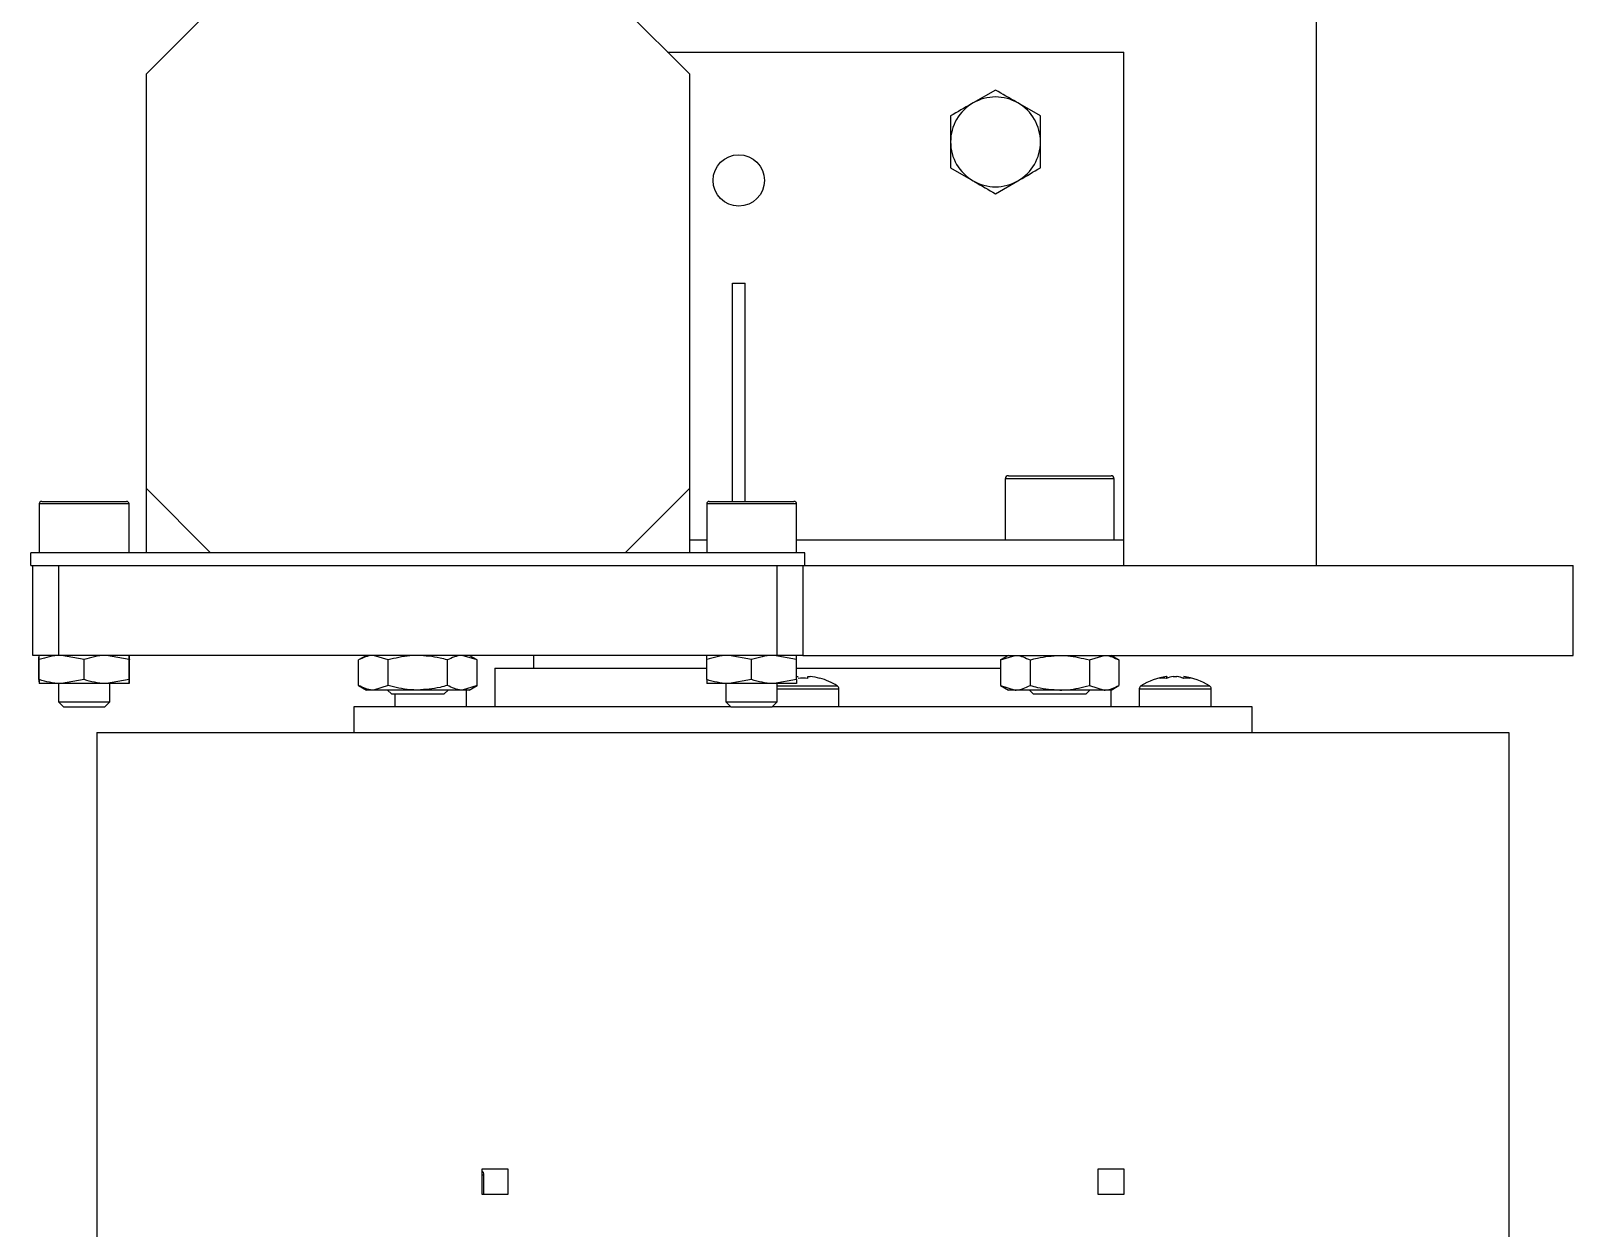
# Model space of a CAD drawing. Header units: millimetres. Extents: x -213 to 452, y 0 to 414.
# Drawn here: x 65.28 to 95.32, y 208.81 to 232.13 of the extents above; entities that cross this region are included whole.
import ezdxf

# ---------------------------------------------------------------- set-up
doc = ezdxf.new("R2010")
doc.units = ezdxf.units.MM

msp = doc.modelspace()

# ---------------------------------------------------------------- linework, layer by layer
at = {"color": 7, "linetype": 'Continuous', "lineweight": 25}
for p, q in [((90.3171, 221.7164), (90.3171, 239.9664)), ((67.5296, 231.2914), (68.7796, 232.5414)), ((76.8546, 232.5414), (78.1046, 231.2914)), ((77.6796, 231.7164), (86.5671, 231.7164)), ((86.5671, 222.2164), (86.5671, 231.7164)), ((67.5296, 223.2164), (67.5296, 231.2914)), ((78.1046, 231.2914), (78.1046, 223.2164)), ((84.0671, 230.9768), (83.6296, 230.7242)), ((84.9421, 230.4716), (84.5046, 230.7242)), ((83.1921, 229.4613), (83.6296, 229.2087)), ((84.0671, 228.9561), (84.5046, 229.2087)), ((78.9421, 222.9664), (78.9421, 227.2164)), ((78.9421, 227.2164), (79.1921, 227.2164)), ((79.1921, 222.9664), (79.1921, 227.2164)), ((68.7796, 221.9664), (67.5296, 223.2164)), ((67.5296, 221.9664), (67.5296, 223.2164)), ((78.1046, 223.2164), (76.8546, 221.9664)), ((78.1046, 223.2164), (78.1046, 221.9664)), ((84.2546, 223.4039), (84.2546, 222.2164)), ((84.3171, 223.4664), (86.3171, 223.4664)), ((86.3796, 222.2164), (86.3796, 223.4039)), ((65.4421, 222.9164), (65.4421, 221.9664)), ((65.4921, 222.9664), (66.3171, 222.9664)), ((66.3171, 222.9664), (67.1421, 222.9664)), ((67.1921, 221.9664), (67.1921, 222.9164)), ((78.4421, 222.9164), (78.4421, 221.9664)), ((78.4921, 222.9664), (79.3171, 222.9664)), ((79.3171, 222.9664), (80.1421, 222.9664)), ((80.1921, 221.9664), (80.1921, 222.9164)), ((78.1046, 222.2164), (78.4421, 222.2164)), ((80.1921, 222.2164), (86.5671, 222.2164)), ((86.5671, 221.7164), (86.5671, 222.2164)), ((65.2796, 221.7164), (65.2796, 221.9664)), ((68.7796, 221.9664), (65.2796, 221.9664)), ((65.2796, 221.7164), (65.3171, 221.7164)), ((65.3171, 219.9664), (65.3171, 221.7164)), ((65.3171, 221.7164), (65.8171, 221.7164)), ((65.8171, 221.7164), (65.8171, 219.9664)), ((65.8171, 221.7164), (79.8171, 221.7164)), ((76.8546, 221.9664), (68.7796, 221.9664)), ((80.3546, 221.9664), (76.8546, 221.9664)), ((79.8171, 219.9664), (79.8171, 221.7164)), ((79.8171, 221.7164), (80.3171, 221.7164)), ((80.3171, 221.7164), (80.3546, 221.7164)), ((80.3171, 221.7164), (80.3171, 219.9664)), ((80.3171, 221.7164), (95.3171, 221.7164)), ((80.3546, 221.7164), (80.3546, 221.9664)), ((95.3171, 219.9664), (95.3171, 221.7164)), ((65.8171, 219.9664), (65.3171, 219.9664)), ((65.4356, 219.4946), (65.4356, 219.8883)), ((65.4421, 219.4946), (65.4421, 219.8883)), ((79.8171, 219.9664), (65.8171, 219.9664)), ((66.3171, 219.8883), (65.8796, 219.9664)), ((66.3171, 219.4946), (66.3171, 219.8883)), ((67.1921, 219.8883), (66.7546, 219.9664)), ((67.1921, 219.4946), (67.1921, 219.8883)), ((67.1985, 219.4946), (67.1985, 219.8883)), ((71.8171, 219.9664), (71.6624, 219.8771)), ((71.6624, 219.3808), (71.6624, 219.8771)), ((72.2397, 219.8771), (71.9511, 219.9664)), ((72.2397, 219.3808), (72.2397, 219.8771)), ((73.3944, 219.3808), (73.3944, 219.8771)), ((73.9718, 219.8771), (73.6831, 219.9664)), ((73.9718, 219.8771), (73.8171, 219.9664)), ((73.9718, 219.3808), (73.9718, 219.8771)), ((75.0671, 219.9664), (75.0671, 219.7164)), ((78.4421, 219.4946), (78.4421, 219.8883)), ((79.3171, 219.8883), (78.8796, 219.9664)), ((79.3171, 219.4946), (79.3171, 219.8883)), ((80.1921, 219.8883), (79.7546, 219.9664)), ((80.3171, 219.9664), (79.8171, 219.9664)), ((80.1921, 219.4946), (80.1921, 219.8883)), ((80.3171, 219.9664), (95.3171, 219.9664)), ((84.3171, 219.9664), (84.1624, 219.8771)), ((84.1624, 219.8771), (84.4511, 219.9664)), ((84.1624, 219.8771), (84.1624, 219.3808)), ((84.7397, 219.8771), (84.7397, 219.3808)), ((85.8944, 219.8771), (86.1831, 219.9664)), ((85.8944, 219.8771), (85.8944, 219.3808)), ((86.4718, 219.8771), (86.3171, 219.9664)), ((86.4718, 219.8771), (86.4718, 219.3808)), ((74.3171, 219.7164), (74.3171, 218.9664)), ((74.3171, 219.7164), (78.4421, 219.7164)), ((80.1921, 219.7164), (84.1624, 219.7164)), ((65.8796, 219.4164), (65.4421, 219.4164)), ((65.8171, 219.4164), (65.8171, 219.0639)), ((66.3171, 219.4946), (65.8796, 219.4164)), ((66.7546, 219.4164), (65.8796, 219.4164)), ((67.1921, 219.4946), (66.7546, 219.4164)), ((67.1921, 219.4164), (66.7546, 219.4164)), ((66.8171, 219.0639), (66.8171, 219.4164)), ((71.6624, 219.3808), (71.8171, 219.2914)), ((71.9511, 219.2914), (71.8171, 219.2914)), ((72.2397, 219.3808), (71.9511, 219.2914)), ((72.8171, 219.2914), (71.9511, 219.2914)), ((72.2283, 219.2914), (72.3033, 219.2164)), ((73.6831, 219.2914), (72.8171, 219.2914)), ((73.3308, 219.2164), (73.4058, 219.2914)), ((73.9718, 219.3808), (73.6831, 219.2914)), ((73.8171, 219.2914), (73.6831, 219.2914)), ((73.7671, 218.9664), (73.7671, 219.2914)), ((73.8171, 219.2914), (73.9718, 219.3808)), ((78.8796, 219.4164), (78.4421, 219.4164)), ((78.8171, 219.4164), (78.8171, 219.0639)), ((79.3171, 219.4946), (78.8796, 219.4164)), ((79.7546, 219.4164), (78.8796, 219.4164)), ((80.1921, 219.4946), (79.7546, 219.4164)), ((80.1921, 219.4164), (79.7546, 219.4164)), ((79.8171, 219.0639), (79.8171, 219.4164)), ((80.1921, 219.555), (80.2246, 219.555)), ((80.4096, 219.5195), (80.4096, 219.555)), ((80.4096, 219.555), (80.4583, 219.555)), ((80.6452, 219.5226), (80.6437, 219.5195)), ((81.0171, 218.9664), (81.0171, 219.3156)), ((84.1624, 219.3808), (84.3171, 219.2914)), ((84.1624, 219.3808), (84.4511, 219.2914)), ((84.4511, 219.2914), (84.3171, 219.2914)), ((85.3171, 219.2914), (84.4511, 219.2914)), ((84.7283, 219.2914), (84.8033, 219.2164)), ((86.1831, 219.2914), (85.3171, 219.2914)), ((85.8308, 219.2164), (85.9058, 219.2914)), ((85.8944, 219.3808), (86.1831, 219.2914)), ((86.3171, 219.2914), (86.1831, 219.2914)), ((86.3171, 219.2914), (86.4718, 219.3808)), ((86.3171, 218.9664), (86.3171, 219.2914)), ((86.8671, 219.3156), (86.8671, 218.9664)), ((87.3983, 219.555), (87.4013, 219.555)), ((87.4024, 219.555), (87.4013, 219.555)), ((87.4035, 219.5195), (87.4013, 219.555)), ((87.4024, 219.555), (87.4041, 219.5267)), ((87.53, 219.555), (87.5988, 219.555)), ((87.6042, 219.555), (87.5988, 219.555)), ((87.7318, 219.555), (87.7297, 219.5195)), ((87.7318, 219.555), (87.7359, 219.555)), ((88.2671, 218.9664), (88.2671, 219.3156)), ((65.8171, 219.0639), (65.9146, 218.9664)), ((65.8171, 219.0639), (66.3171, 219.0639)), ((66.3171, 219.0639), (66.8171, 219.0639)), ((66.7196, 218.9664), (66.8171, 219.0639)), ((72.3033, 219.2164), (73.3308, 219.2164)), ((72.3671, 219.2164), (72.3671, 218.9664)), ((78.8171, 219.0639), (78.9146, 218.9664)), ((78.8171, 219.0639), (79.3171, 219.0639)), ((79.3171, 219.0639), (79.8171, 219.0639)), ((79.7196, 218.9664), (79.8171, 219.0639)), ((84.8033, 219.2164), (85.8308, 219.2164)), ((65.9146, 218.9664), (66.3171, 218.9664)), ((66.3171, 218.9664), (66.7196, 218.9664)), ((71.5671, 218.9664), (71.5671, 218.4664)), ((78.9146, 218.9664), (71.5671, 218.9664)), ((78.9146, 218.9664), (79.3171, 218.9664)), ((79.3171, 218.9664), (79.7196, 218.9664)), ((80.3171, 218.9664), (79.7196, 218.9664)), ((89.0671, 218.9664), (80.3171, 218.9664)), ((89.0671, 218.4664), (89.0671, 218.9664)), ((66.5671, 218.4664), (66.5671, 194.2164)), ((66.5671, 218.4664), (94.0671, 218.4664)), ((94.0671, 218.4664), (94.0671, 194.2164)), ((74.0671, 209.9664), (74.5671, 209.9664)), ((74.0671, 209.4664), (74.0671, 209.9664)), ((74.5671, 209.9664), (74.5671, 209.4664)), ((86.0671, 209.4664), (86.0671, 209.9664)), ((86.0671, 209.9664), (86.5671, 209.9664)), ((86.5671, 209.9664), (86.5671, 209.4664)), ((74.1046, 209.4664), (74.1046, 209.8526)), ((74.5671, 209.4664), (74.0671, 209.4664)), ((86.5671, 209.4664), (86.0671, 209.4664))]:
    msp.add_line(p, q, dxfattribs=at)
at = {"color": 8, "linetype": 'Continuous', "lineweight": 25}
for p, q in [((86.3796, 223.4039), (84.2546, 223.4039)), ((66.3171, 222.9164), (65.4421, 222.9164)), ((67.1921, 222.9164), (66.3171, 222.9164)), ((79.3171, 222.9164), (78.4421, 222.9164)), ((80.1921, 222.9164), (79.3171, 222.9164)), ((79.8171, 219.3726), (80.9857, 219.3726)), ((79.8171, 219.3156), (81.0171, 219.3156)), ((86.8671, 219.3156), (87.0641, 219.3156)), ((86.8985, 219.3726), (87.0866, 219.3726)), ((87.0641, 219.3156), (88.2671, 219.3156)), ((87.0866, 219.3726), (88.2357, 219.3726)), ((74.0671, 209.9251), (74.068, 209.9251)), ((74.0671, 209.8526), (74.1046, 209.8526))]:
    msp.add_line(p, q, dxfattribs=at)
at = {"color": 7, "linetype": 'Continuous', "lineweight": 25}
msp.add_circle((79.0671, 229.2164), 0.5, dxfattribs=at)
for centre, radius, start, end in [((84.0671, 229.9664), 0.875, 120, 180), ((84.0671, 229.9664), 0.875, 60, 120), ((84.0671, 229.9664), 0.875, 0, 60), ((84.0671, 229.9664), 0.875, 180, 240), ((84.0671, 229.9664), 0.875, 300, 0), ((84.0671, 229.9664), 0.875, 240, 300), ((84.3171, 223.4039), 0.0625, 90, 180), ((86.3171, 223.4039), 0.0625, 0, 90), ((65.4921, 222.9164), 0.05, 90, 180), ((67.1421, 222.9164), 0.05, 0, 90), ((78.4921, 222.9164), 0.05, 90, 180), ((80.1421, 222.9164), 0.05, 0, 90), ((80.3171, 218.1533), 1.3693, 86.1266, 93.8734), ((80.3171, 218.3164), 1.2466, 74.81214, 83.49658), ((80.3171, 218.3164), 1.25, 57.66397, 74.78072), ((80.9496, 219.3156), 0.0675, 0, 57.66397), ((86.9346, 219.3156), 0.0675, 122.33603, 180), ((87.5671, 218.3164), 1.25, 97.76058, 122.33603), ((87.5082, 218.8866), 0.6769, 99.08262, 110.7732), ((87.3324, 218.8597), 0.6629, 84.43195, 95.56805), ((87.6368, 218.8866), 0.6769, 99.08262, 110.7732), ((87.4947, 218.9253), 0.6383, 68.58386, 80.60987), ((87.4974, 218.8866), 0.6769, 69.2268, 80.91738), ((87.7942, 218.8147), 0.7079, 84.61166, 95.38834), ((87.6276, 218.9253), 0.6383, 68.58386, 80.60987), ((87.5671, 218.3164), 1.25, 57.66397, 82.23942), ((88.1996, 219.3156), 0.0675, 0, 57.66397), ((74.0146, 209.8526), 0.09, 0, 53.64163)]:
    msp.add_arc(centre, radius, start, end, dxfattribs=at)
for points, knots in [([(83.6296, 230.7242), (83.6192, 230.7182), (83.4715, 230.6329), (83.3267, 230.5494), (83.1921, 230.4716)], [0, 0, 0, 0, 0.0701742, 1, 1, 1, 1]), ([(84.5046, 230.7242), (84.4942, 230.7302), (84.3465, 230.8155), (84.2017, 230.8991), (84.0671, 230.9768)], [0, 0, 0, 0, 0.0701742, 1, 1, 1, 1]), ([(83.1921, 230.4716), (83.1921, 230.3419), (83.1921, 230.1753), (83.1921, 230.0044), (83.1921, 229.9664)], [0, 0, 0, 0, 0.7781315, 1, 1, 1, 1]), ([(84.9421, 229.9664), (84.9421, 230.0044), (84.9421, 230.1753), (84.9421, 230.3419), (84.9421, 230.4716)], [0, 0, 0, 0, 0.2218685, 1, 1, 1, 1]), ([(83.1921, 229.9664), (83.1921, 229.8293), (83.1921, 229.6583), (83.1921, 229.4939), (83.1921, 229.4613)], [0, 0, 0, 0, 0.8017253, 1, 1, 1, 1]), ([(84.9421, 229.4613), (84.9421, 229.4939), (84.9421, 229.6583), (84.9421, 229.8293), (84.9421, 229.9664)], [0, 0, 0, 0, 0.1982747, 1, 1, 1, 1]), ([(83.6296, 229.2087), (83.64, 229.2027), (83.7877, 229.1174), (83.9325, 229.0338), (84.0671, 228.9561)], [0, 0, 0, 0, 0.0701742, 1, 1, 1, 1]), ([(84.5046, 229.2087), (84.515, 229.2147), (84.6627, 229.3), (84.8075, 229.3835), (84.9421, 229.4613)], [0, 0, 0, 0, 0.0701742, 1, 1, 1, 1]), ([(65.4356, 219.8883), (65.4362, 219.9001), (65.4383, 219.9459), (65.4405, 219.9577), (65.4422, 219.9664)], [0, 0, 0, 0, 0.2575513, 1, 1, 1, 1]), ([(65.8796, 219.9664), (65.8692, 219.9664), (65.7215, 219.9653), (65.5767, 219.9254), (65.4421, 219.8883)], [0, 0, 0, 0, 0.0701742, 1, 1, 1, 1]), ([(65.4421, 219.8883), (65.4421, 219.9001), (65.4421, 219.9459), (65.4421, 219.9577), (65.4421, 219.9664)], [0, 0, 0, 0, 0.2575513, 1, 1, 1, 1]), ([(66.7546, 219.9664), (66.7442, 219.9664), (66.5965, 219.9653), (66.4517, 219.9254), (66.3171, 219.8883)], [0, 0, 0, 0, 0.0701742, 1, 1, 1, 1]), ([(67.192, 219.9664), (67.1926, 219.9653), (67.1948, 219.961), (67.197, 219.919), (67.1985, 219.8883)], [0, 0, 0, 0, 0.2686336, 1, 1, 1, 1]), ([(67.1921, 219.8883), (67.1921, 219.9001), (67.1921, 219.9459), (67.1921, 219.9577), (67.1921, 219.9664)], [0, 0, 0, 0, 0.2575513, 1, 1, 1, 1]), ([(71.9511, 219.9664), (71.9442, 219.9664), (71.8467, 219.9651), (71.7512, 219.9195), (71.6624, 219.8771)], [0, 0, 0, 0, 0.0701852, 1, 1, 1, 1]), ([(72.8171, 219.9664), (72.7646, 219.9651), (72.5692, 219.9602), (72.3789, 219.9122), (72.2397, 219.8771)], [0, 0, 0, 0, 0.2686336, 1, 1, 1, 1]), ([(73.3944, 219.8771), (73.346, 219.8906), (73.1578, 219.943), (72.9623, 219.9564), (72.8171, 219.9664)], [0, 0, 0, 0, 0.2575513, 1, 1, 1, 1]), ([(73.6831, 219.9664), (73.6763, 219.9664), (73.5788, 219.9651), (73.4833, 219.9195), (73.3944, 219.8771)], [0, 0, 0, 0, 0.0701852, 1, 1, 1, 1]), ([(78.8796, 219.9664), (78.8692, 219.9664), (78.7215, 219.9653), (78.5767, 219.9254), (78.4421, 219.8883)], [0, 0, 0, 0, 0.0701742, 1, 1, 1, 1]), ([(78.4421, 219.8883), (78.4421, 219.9001), (78.4421, 219.9459), (78.4421, 219.9577), (78.4421, 219.9664)], [0, 0, 0, 0, 0.2575513, 1, 1, 1, 1]), ([(79.7546, 219.9664), (79.7442, 219.9664), (79.5965, 219.9653), (79.4517, 219.9254), (79.3171, 219.8883)], [0, 0, 0, 0, 0.0701742, 1, 1, 1, 1]), ([(80.1921, 219.8883), (80.1921, 219.9001), (80.1921, 219.9459), (80.1921, 219.9577), (80.1921, 219.9664)], [0, 0, 0, 0, 0.2575513, 1, 1, 1, 1]), ([(84.4511, 219.9664), (84.4579, 219.9664), (84.5554, 219.9651), (84.6509, 219.9195), (84.7397, 219.8771)], [0, 0, 0, 0, 0.0701852, 1, 1, 1, 1]), ([(84.7397, 219.8771), (84.7882, 219.8906), (84.9764, 219.943), (85.1719, 219.9564), (85.3171, 219.9664)], [0, 0, 0, 0, 0.2575513, 1, 1, 1, 1]), ([(85.3171, 219.9664), (85.3696, 219.9651), (85.565, 219.9602), (85.7553, 219.9122), (85.8944, 219.8771)], [0, 0, 0, 0, 0.2686336, 1, 1, 1, 1]), ([(86.1831, 219.9664), (86.19, 219.9664), (86.2874, 219.9651), (86.383, 219.9195), (86.4718, 219.8771)], [0, 0, 0, 0, 0.0701852, 1, 1, 1, 1]), ([(65.4356, 219.4946), (65.4362, 219.4828), (65.4383, 219.437), (65.4405, 219.4252), (65.4422, 219.4164)], [0, 0, 0, 0, 0.2575513, 1, 1, 1, 1]), ([(65.8796, 219.4164), (65.8692, 219.4165), (65.7215, 219.4176), (65.5767, 219.4575), (65.4421, 219.4946)], [0, 0, 0, 0, 0.0701742, 1, 1, 1, 1]), ([(65.4421, 219.4946), (65.4421, 219.4828), (65.4421, 219.437), (65.4421, 219.4252), (65.4421, 219.4164)], [0, 0, 0, 0, 0.2575513, 1, 1, 1, 1]), ([(66.7546, 219.4164), (66.7442, 219.4165), (66.5965, 219.4176), (66.4517, 219.4575), (66.3171, 219.4946)], [0, 0, 0, 0, 0.0701742, 1, 1, 1, 1]), ([(67.192, 219.4164), (67.1926, 219.4176), (67.1948, 219.4219), (67.197, 219.4639), (67.1985, 219.4946)], [0, 0, 0, 0, 0.2686336, 1, 1, 1, 1]), ([(67.1921, 219.4946), (67.1921, 219.4828), (67.1921, 219.437), (67.1921, 219.4252), (67.1921, 219.4164)], [0, 0, 0, 0, 0.2575513, 1, 1, 1, 1]), ([(71.9511, 219.2914), (71.9442, 219.2915), (71.8467, 219.2928), (71.7512, 219.3384), (71.6624, 219.3808)], [0, 0, 0, 0, 0.0701852, 1, 1, 1, 1]), ([(72.8171, 219.2914), (72.7646, 219.2928), (72.5692, 219.2977), (72.3789, 219.3457), (72.2397, 219.3808)], [0, 0, 0, 0, 0.2686336, 1, 1, 1, 1]), ([(73.3944, 219.3808), (73.346, 219.3673), (73.1578, 219.3149), (72.9623, 219.3015), (72.8171, 219.2914)], [0, 0, 0, 0, 0.2575513, 1, 1, 1, 1]), ([(73.6831, 219.2914), (73.6763, 219.2915), (73.5788, 219.2928), (73.4833, 219.3384), (73.3944, 219.3808)], [0, 0, 0, 0, 0.0701852, 1, 1, 1, 1]), ([(78.8796, 219.4164), (78.8692, 219.4165), (78.7215, 219.4176), (78.5767, 219.4575), (78.4421, 219.4946)], [0, 0, 0, 0, 0.0701742, 1, 1, 1, 1]), ([(78.4421, 219.4946), (78.4421, 219.4828), (78.4421, 219.437), (78.4421, 219.4252), (78.4421, 219.4164)], [0, 0, 0, 0, 0.2575513, 1, 1, 1, 1]), ([(79.7546, 219.4164), (79.7442, 219.4165), (79.5965, 219.4176), (79.4517, 219.4575), (79.3171, 219.4946)], [0, 0, 0, 0, 0.0701742, 1, 1, 1, 1]), ([(80.1921, 219.4946), (80.1921, 219.4828), (80.1921, 219.437), (80.1921, 219.4252), (80.1921, 219.4164)], [0, 0, 0, 0, 0.2575513, 1, 1, 1, 1]), ([(84.4511, 219.2914), (84.4579, 219.2915), (84.5554, 219.2928), (84.6509, 219.3384), (84.7397, 219.3808)], [0, 0, 0, 0, 0.0701852, 1, 1, 1, 1]), ([(84.7397, 219.3808), (84.7882, 219.3673), (84.9764, 219.3149), (85.1719, 219.3015), (85.3171, 219.2914)], [0, 0, 0, 0, 0.2575513, 1, 1, 1, 1]), ([(85.3171, 219.2914), (85.3696, 219.2928), (85.565, 219.2977), (85.7553, 219.3457), (85.8944, 219.3808)], [0, 0, 0, 0, 0.2686336, 1, 1, 1, 1]), ([(86.1831, 219.2914), (86.19, 219.2915), (86.2874, 219.2928), (86.383, 219.3384), (86.4718, 219.3808)], [0, 0, 0, 0, 0.0701852, 1, 1, 1, 1])]:
    msp.add_open_spline(points, degree=3, knots=knots, dxfattribs=at)

doc.saveas('drawing.dxf')
